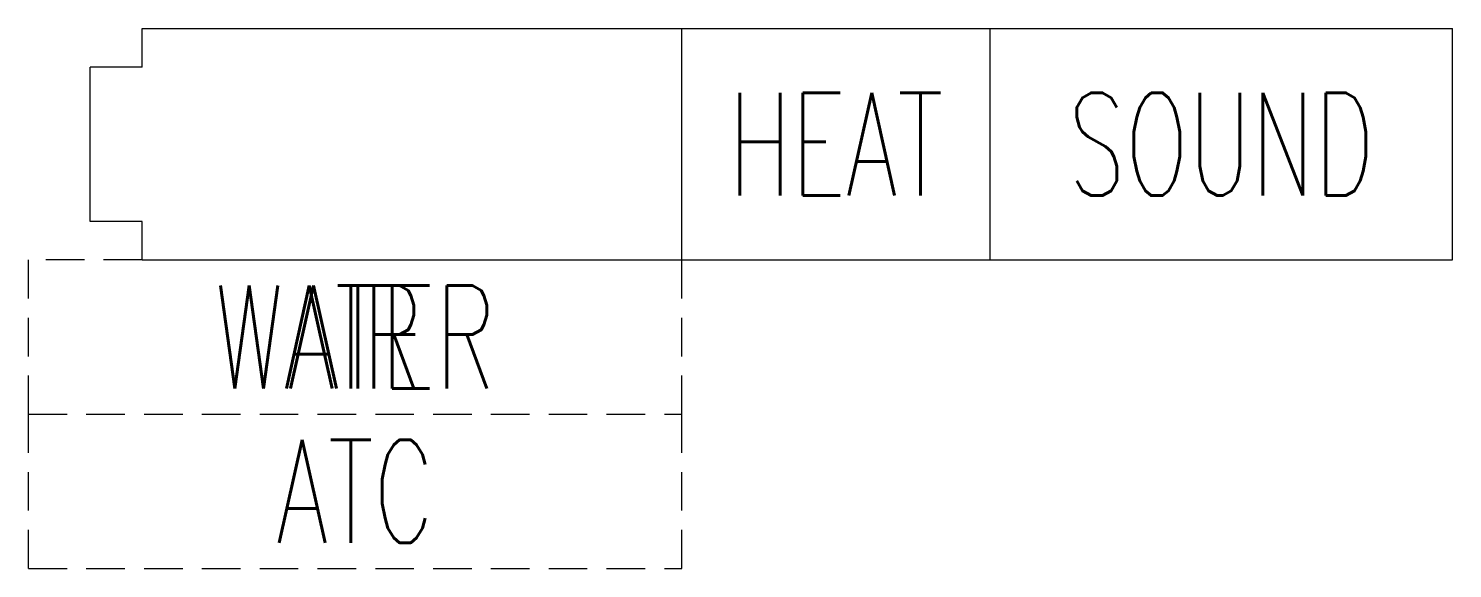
# Model space of a CAD drawing. Extents: x -5 to 106, y -33 to 9.
import ezdxf
from ezdxf.enums import TextEntityAlignment as Align

# ---------------------------------------------------------------- set-up
doc = ezdxf.new("R2010")
doc.units = 0
doc.header["$LTSCALE"] = 48
doc.header["$MEASUREMENT"] = 0
doc.linetypes.add('HIDDEN4', pattern=[0.09375, 0.0625, -0.03125])
doc.layers.get('0').update_dxf_attribs({"linetype": 'CONTINUOUS'})
for name, color, linetype in [('M-BLKA', 4, 'CONTINUOUS'), ('M-TRBX-AIRT', 4, 'CONTINUOUS'), ('M-TRBX-WTRT', 4, 'CONTINUOUS')]:
    doc.layers.add(name, color=color, linetype=linetype)
doc.styles.add('BRA-NRW1', font='romans.shx', dxfattribs={"width": 0.65, "height": 8})

msp = doc.modelspace()

# ---------------------------------------------------------------- linework, layer by layer
for p, q in [((4.05, 9), (106.05, 9)), ((4.05, 6), (4.05, 9)), ((46.05, -9), (46.05, 9)), ((70.05, -9), (70.05, 9)), ((106.05, -9), (106.05, 9)), ((0, -6), (0, 6)), ((4.05, 6), (0, 6)), ((4.05, -6), (0, -6)), ((4.05, -9), (4.05, -6)), ((4.05, -9), (106.05, -9))]:
    msp.add_line(p, q)
at = {"color": 11, "linetype": 'HIDDEN4'}
for p, q in [((4.05, -9), (-4.8, -9)), ((-4.8, -21), (-4.8, -9)), ((46.05, -21), (46.05, -9)), ((-4.8, -21), (46.05, -21)), ((-4.8, -33), (-4.8, -21)), ((46.05, -33), (46.05, -21)), ((-4.8, -33), (46.05, -33))]:
    msp.add_line(p, q, dxfattribs=at)

# ---------------------------------------------------------------- texts
at = {"layer": 'M-BLKA', "style": 'BRA-NRW1', "width": 0.65}
for tag, text, p in [('HEAT', 'RC-2', (58.05, 0)), ('SOUND', 'SDA-2', (88.05, 0)), ('ATC', '-', (20.62, -27))]:
    msp.add_attdef(tag, text=text, height=8, dxfattribs=at).set_placement(p, align=Align.MIDDLE_CENTER)
at = {"layer": 'M-TRBX-AIRT', "style": 'BRA-NRW1', "width": 0.65}
msp.add_attdef('AIR', text='-', height=8, dxfattribs=at).set_placement((20.62, -15), align=Align.MIDDLE_CENTER)
at = {"layer": 'M-TRBX-WTRT', "style": 'BRA-NRW1', "width": 0.65}
msp.add_attdef('WATER', text='-', height=8, dxfattribs=at).set_placement((20.62, -15), align=Align.MIDDLE_CENTER)

doc.saveas('drawing.dxf')
